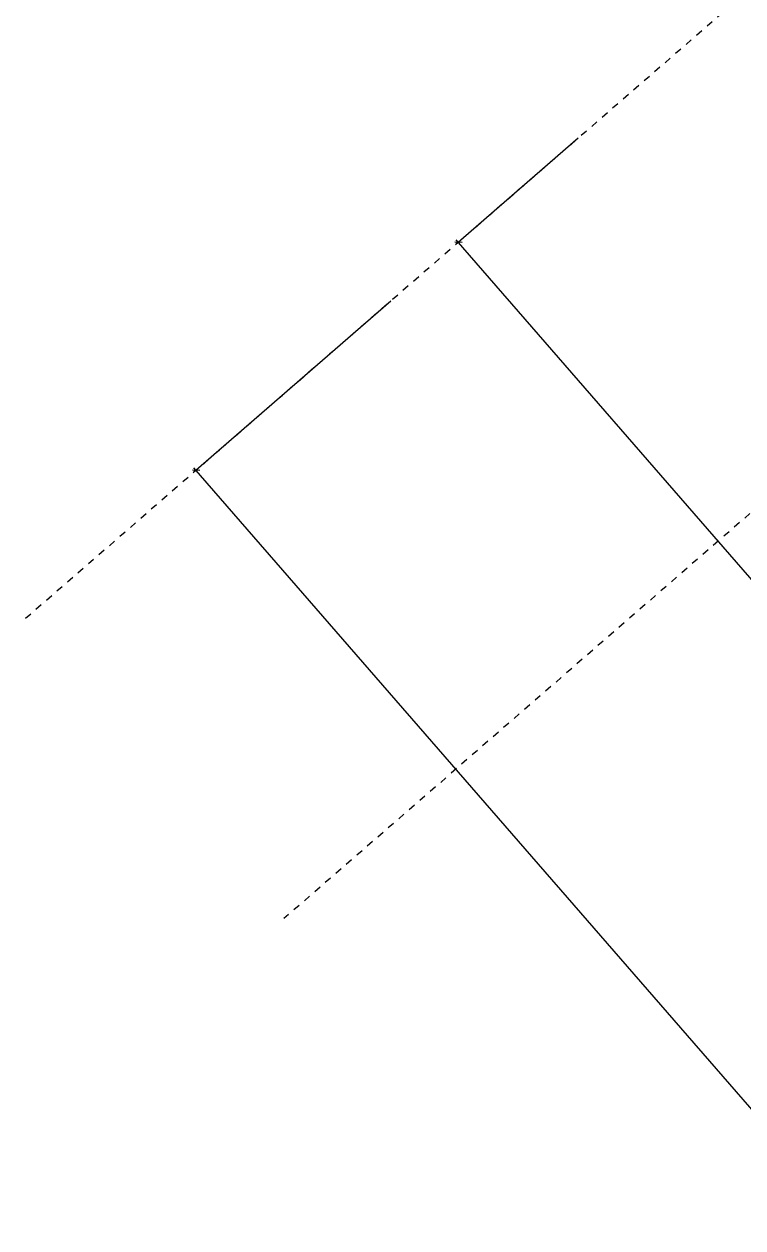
# Model space of a CAD drawing. Header units: metres. Extents: x 507649 to 509016, y 6966950 to 6967777.
# Drawn here: x 507705.8 to 507716.15, y 6967193.35 to 6967210.68 of the extents above; entities that cross this region are included whole.
import ezdxf

# ---------------------------------------------------------------- set-up
doc = ezdxf.new("R2010")
doc.units = ezdxf.units.M
doc.linetypes.add('Grid Line', pattern=[2.1, 1.2, -0.3, 0.3, -0.3])
doc.layers.get('DEFPOINTS').update_dxf_attribs({"color": 11})
doc.layers.add('G-ANNO-TEXT', color=47, linetype='Continuous', lineweight=5, plot=False)
doc.layers.add('S-GRID', color=47, linetype='Continuous', lineweight=5, plot=False)
doc.layers.add('XREF', color=7, linetype='Continuous')
doc.styles.add('Arial_1', font='ISOCP.shx', dxfattribs={"height": 360})
doc.dimstyles.new('2_5-CON-Diagonal-_mm__O', dxfattribs={"dimscale": 30.48, "dimtxt": 127.532425, "dimasz": 2.46063, "dimexe": 1.64042, "dimexo": 0.0625, "dimgap": 2.46063, "dimtad": 1, "dimdec": 0, "dimlfac": 10, "dimzin": 0, "dimdsep": 46, "dimtxsty": 'Arial_1', "dimblk1": 'OBLIQUE', "dimblk2": 'OBLIQUE', "dimsah": 1, "dimcen": 0.09, "dimdle": 1.64042, "dimazin": 0, "dimtfac": 1, "dimtdec": 4, "dimtix": 1, "dimtmove": 0, "dimatfit": 3, "dimfxl": 8.2021, "dimfxlon": 1, "dimtvp": 1, "dimtfill": 1, "dimtolj": 1, "dimtzin": 0, "dimlwd": 15, "dimlwe": 15, "dimarcsym": 2})

# ---------------------------------------------------------------- blocks, each defined once
blk = doc.blocks.new('_Oblique')
at = {"color": 0, "linetype": 'ByBlock', "lineweight": -2}
blk.add_line((-0.5, -0.5), (0.5, 0.5), dxfattribs=at)
blk = doc.blocks.new('*D51')
at = {"layer": 'DEFPOINTS', "color": 0, "transparency": 16777216}
for p in [(-2242512, 4084838), (-2242154, 4082579), (-2258155, 4080044)]:
    blk.add_point(p, dxfattribs=at)
at = {"layer": 'G-ANNO-TEXT', "color": 0, "lineweight": 15, "transparency": 16777216}
for p, q in [((-2258562, 4082296), (-2242463, 4084846)), ((-2242154, 4082580), (-2242520, 4084888)), ((-2258155, 4080046), (-2258520, 4082353))]:
    blk.add_line(p, q, dxfattribs=at)
at = {"layer": 'G-ANNO-TEXT', "color": 0, "lineweight": 15, "transparency": 16777216, "xscale": 75, "yscale": 75, "zscale": 75}
for p, rotation in [((-2242512, 4084838), 9.000328390140016), ((-2258512, 4082304), 189.00032839014)]:
    blk.add_blockref('_Oblique', p, dxfattribs=dict(at, rotation=rotation))
at = {"layer": 'G-ANNO-TEXT', "color": 0, "lineweight": 15, "transparency": 16777216, "insert": (-2250553, 4083827), "char_height": 360, "width": 576.84, "attachment_point": 5, "rotation": 9.0003, "style": 'Arial_1', "bg_fill": 3, "box_fill_scale": 1.1, "bg_fill_color": 256, "bg_fill_true_color": 13158600, "bg_fill_transparency": 0}
blk.add_mtext('\\A1;162000', dxfattribs=at)
blk = doc.blocks.new('*D63')
at = {"layer": 'DEFPOINTS', "color": 0, "transparency": 16777216}
for p in [(-2243295, 4089781), (-2242714, 4086112), (-2331141, 4071014)]:
    blk.add_point(p, dxfattribs=at)
at = {"layer": 'G-ANNO-TEXT', "color": 0, "lineweight": 15, "transparency": 16777216}
for p, q in [((-2331940, 4075741), (-2243245, 4089789)), ((-2242714, 4086113), (-2243303, 4089830)), ((-2331141, 4071016), (-2331898, 4075798))]:
    blk.add_line(p, q, dxfattribs=at)
at = {"layer": 'G-ANNO-TEXT', "color": 0, "lineweight": 15, "transparency": 16777216, "xscale": 75, "yscale": 75, "zscale": 75}
for p, rotation in [((-2243295, 4089781), 9.000328390140016), ((-2331890, 4075748), 189.00032839014)]:
    blk.add_blockref('_Oblique', p, dxfattribs=dict(at, rotation=rotation))
at = {"layer": 'G-ANNO-TEXT', "color": 0, "lineweight": 15, "transparency": 16777216, "insert": (-2287633, 4083020), "char_height": 360, "width": 576.84, "attachment_point": 5, "rotation": 9.0003, "style": 'Arial_1', "bg_fill": 3, "box_fill_scale": 1.1, "bg_fill_color": 256, "bg_fill_true_color": 13158600, "bg_fill_transparency": 0}
blk.add_mtext('\\A1;897000', dxfattribs=at)
blk = doc.blocks.new('25027_BNP_Skygate Play-Sheet - 000101 - SITE PLAN')
at = {"layer": 'G-ANNO-TEXT', "lineweight": 15}
dim = blk.add_linear_dim(base=(-2242511.91, 4084838.3), p1=(-2258154.54, 4080044.28), p2=(-2242154, 4082578.61), angle=9.000328, dimstyle='2_5-CON-Diagonal-_mm__O', override={"dimpost": '<>', "dimfxl": 1620}, dxfattribs=at)
dim.commit()
dim.dimension.update_dxf_attribs({"geometry": '*D51', "text_midpoint": (-2250552.67, 4083826.75)})
dim = blk.add_linear_dim(base=(-2243294.79, 4089781.03), p1=(-2331140.55, 4071014.43), p2=(-2242713.58, 4086111.52), angle=9.000328, dimstyle='2_5-CON-Diagonal-_mm__O', override={"dimpost": '<>', "dimfxl": 8970.647358}, dxfattribs=at)
dim.commit()
dim.dimension.update_dxf_attribs({"geometry": '*D63', "text_midpoint": (-2287633.06, 4083020.31)})
at = {"layer": 'S-GRID', "linetype": 'Grid Line'}
for p, q in [((-2229896.36, 4005189.76), (-2243808.06, 4093021.55)), ((-2235781.93, 4005912.8), (-2249437.88, 4092129.84))]:
    blk.add_line(p, q, dxfattribs=at)
blk = doc.blocks.new('XE_ARCH')
at = {"xscale": 0.001, "yscale": 0.001, "zscale": 0.001, "rotation": 121.996}
blk.add_blockref('25027_BNP_Skygate Play-Sheet - 000101 - SITE PLAN', (509988.126, 6971273.77), dxfattribs=at)

msp = doc.modelspace()

# ---------------------------------------------------------------- block references
at = {"layer": 'XREF'}
msp.add_blockref('XE_ARCH', (0, 0), dxfattribs=at)

doc.saveas('drawing.dxf')
